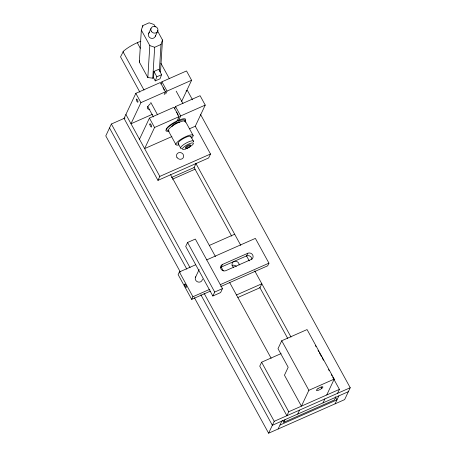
<?xml version="1.0" encoding="UTF-8"?>
<svg xmlns="http://www.w3.org/2000/svg" width="456" height="456" viewBox="0 0 456 456"><rect width="100%" height="100%" fill="white"/><g stroke="black" fill="none" stroke-linecap="round" stroke-linejoin="round"><path stroke-width="0.68" d="M153.552 77.805L155.245 80.9L159.999 78.802L161.618 74.676L158.699 69.34L153.946 71.444L153.552 77.805L152.76 78.153L147.829 77.56L139.348 62.073L141.331 30.096L142.802 25.599L149.135 22.8L153.997 24.499L155.353 26.972M142.717 27.001L142.802 25.599M147.829 77.56L149.813 45.577L141.331 30.096M152.76 78.153L154.675 47.276L161.008 44.477L162.478 39.98L157.394 30.689M159.355 71.147L161.008 44.477M160.495 71.962L162.478 39.98M139.348 62.073L139.69 60.83M155.245 80.9L156.87 76.773L161.618 74.676M139.872 92.152L120.532 56.846L123.53 51.118A16.405 4.087 -28.7 0 1 140.864 41.262M148.468 33.841L150.953 28.557M125.018 117.99L111.372 124.021L105.781 135.905L180.359 272.061M155.342 36.241L157.833 30.957M164.177 94.557L165.482 91.781L160.398 82.49L135.842 93.337L124.043 118.423L157.964 180.359L208.637 157.964L210.501 154.003L195.288 126.226L205.228 105.097L200.093 95.709L175.549 106.556L174.431 108.921M165.482 91.781L140.932 102.629L130.992 123.753L152.429 114.279M160.888 84.029L161.931 81.812L186.515 70.948L191.605 80.239L181.665 101.357M139.473 139.234L149.42 118.104L173.964 107.257L179.105 116.639L176.597 121.969L174.887 122.795A10.938 2.725 -28.7 0 0 166.366 129.179A10.938 2.725 -28.7 0 0 169.182 131.066M165.716 93.879L167.021 91.103L191.605 80.239M179.105 116.639L154.561 127.486L144.615 148.616L171.901 136.561M205.228 105.097L180.684 115.938L178.182 121.267L179.806 120.623A10.938 2.725 -28.7 0 1 185.045 121.336M157.964 180.359L159.828 176.398L210.501 154.003M195.972 163.561L194.108 167.529L171.37 177.572M187.57 242.495L185.7 246.457L212.844 296.007L220.618 292.57L222.482 288.608L195.339 239.058L187.57 242.495L214.708 292.045L212.844 296.007M195.607 264.793L179.368 271.97L178.125 274.609L191.697 299.387L210.376 291.133M195.379 277.556L199.152 269.542M191.697 299.387L192.939 296.742L209.828 289.281M222.46 264.463A3.648 3.34 25.2 0 0 220.989 268.96A3.648 3.34 25.2 0 0 225.851 270.659L251.21 259.453A3.648 3.34 25.2 0 0 252.681 254.955A3.648 3.34 25.2 0 0 247.819 253.257L222.46 264.463L221.217 267.108A3.648 3.34 25.2 0 0 220.453 267.575M223.258 270.841L221.206 267.091L246.553 255.913L247.819 253.257M206.653 259.914L255.371 238.38L268.943 263.158L267.7 265.797L220.681 286.579M281.095 353.594L261.607 362.207L259.743 366.168L286.881 415.718L288.745 411.751L339.418 389.361L332.629 376.975M281.734 340.757L278 348.68L288.181 367.262L284.453 375.185L301.416 406.153L308.872 390.307L334.208 379.113L307.065 329.563L281.734 340.757L308.872 390.307M194.381 297.671L268.618 433.2L274.216 421.315L350.219 387.725L200.378 114.165M278.12 428.999L281.848 421.076M282.754 420.46L283.774 422.319L285.017 419.68M297.682 414.082L299.546 410.115M323.019 402.882L324.883 398.92M326.747 394.959L334.208 379.113M335.69 397.284L334.447 399.929L283.774 422.319M337.554 393.323L339.418 389.361M335.086 403.828L338.854 395.888M350.219 387.725L344.628 399.61L268.618 433.2M186.082 91.006L187.382 90.43L192.512 99.801M189.44 128.809L195.288 126.226M172.396 179.208L195.134 169.165M209.344 245.431L234.68 234.236M220.219 284.686L268.943 263.158M214.708 292.045L222.482 288.608M236.482 294.981L261.818 283.78L259.954 287.747L237.867 297.506M348.355 391.687L272.352 425.277L200.851 294.741M279.984 425.038L336.95 399.866L335.257 396.771M149.813 45.577L154.675 47.276M160.905 63.276L169.387 78.757M176.17 91.143L182.953 103.529M315.33 345.386L316.008 346.623M318.043 350.339L318.721 351.582M319.399 352.819L321.434 356.535M322.113 357.772L323.475 360.251M328.559 369.542L329.238 370.779M331.273 374.496L331.951 375.733M185.506 121.513L193.139 135.449M175.549 106.556L180.684 115.938M161.931 81.812L167.021 91.103M190.95 136.6L193.492 141.246M153.946 71.444L156.87 76.773M137.267 42.687L140.323 48.262M321.138 387.11L321.816 388.347M195.915 163.459L240.785 245.379M246.542 255.896L249.278 260.895M254.756 270.887L291.019 337.087M194.051 167.42L231.676 236.122M259.732 287.337L287.782 338.551M178.074 143.378L180.616 148.023M168.247 130.593L175.879 144.529M122.972 51.659L144.005 90.06M150.793 102.446L157.576 114.838M147.676 106.396L153.438 116.924M135.842 93.337L140.932 102.629M149.42 118.104L154.561 127.486M170.578 174.654L215.449 256.58M229.699 282.589L271.155 358.279M125.907 114.462L159.828 176.398M261.607 362.207L288.745 411.751M111.372 124.021L190.055 267.672M204.083 293.276L274.216 421.315M109.508 127.982L186.823 269.137M179.368 271.97L192.939 296.742M167.99 130.273A10.938 2.725 -28.7 0 1 175.372 121.763A10.938 2.725 -28.7 0 1 184.726 121.473M172.003 126.62A4.56 1.134 -28.7 0 1 175.235 123.65A4.56 1.134 -28.7 0 1 179.846 122.162M181.699 148.479A7.29 1.818 -28.7 0 1 185.78 143.264A7.29 1.818 -28.7 0 1 193.39 141.833M168.697 131.071A9.77 2.434 -28.7 0 1 176.29 123.604A9.77 2.434 -28.7 0 1 185.364 122.305M178.826 144.928A9.77 2.434 -28.7 0 1 177.829 141.611A9.77 2.434 -28.7 0 1 189.81 135.141A9.77 2.434 -28.7 0 1 191.497 138.088M185.894 147.624A2.736 0.684 -28.7 0 1 187.427 145.669A2.736 0.684 -28.7 0 1 190.277 145.133M178.404 143.731A7.29 1.818 -28.7 0 1 184.07 138.162A7.29 1.818 -28.7 0 1 190.847 137.188M155.496 35.374A3.648 3.34 25.2 0 1 150.429 38.036A3.648 3.34 25.2 0 1 149.448 32.41M176.267 112.17A1.824 0.57 66.2 0 1 177.544 114.046M177.669 114.473A1.824 0.57 66.2 0 1 177.749 115.168M149.87 109.326A16.405 4.087 -28.7 0 1 150.497 103.58M163.083 87.808A1.75 0.547 66.2 0 1 163.311 88.099M163.533 88.464A1.75 0.547 66.2 0 1 164.086 90.066M232.018 265.472A3.648 3.34 25.2 0 1 236.333 266.412M246.576 255.901A3.648 3.34 25.2 0 1 251.866 259.333M233.689 267.364A3.648 3.34 25.2 0 1 233.882 261.51A3.648 3.34 25.2 0 1 239.172 264.942M202.413 279.095A3.648 3.34 25.2 0 1 197.779 281.939A3.648 3.34 25.2 0 1 195.766 276.775M317.878 388.729L317.245 389.224A3.648 0.906 -28.7 0 0 317.256 390.57A3.648 0.906 -28.7 0 0 321.474 388.615L322.107 388.119A3.648 0.906 -28.7 0 0 322.096 386.773A3.648 0.906 -28.7 0 0 317.878 388.729M187.262 148.183A2.736 0.684 -28.7 0 0 190.745 145.686A2.736 0.684 -28.7 0 0 186.977 146.997A2.736 0.684 -28.7 0 0 187.262 148.183M185.461 148.998A6.27 1.562 -28.7 0 0 193.441 143.269A6.27 1.562 -28.7 0 0 184.805 146.279A6.27 1.562 -28.7 0 0 185.461 148.998M151.227 31.156A3.648 3.34 25.2 0 0 157.445 31.738A3.648 3.34 25.2 0 0 154.504 26.374A3.648 3.34 25.2 0 0 151.227 31.156M149.83 124.38A1.824 0.57 66.2 0 0 151.301 127.059A1.824 0.57 66.2 0 0 151.033 124.727A1.824 0.57 66.2 0 0 149.83 124.38M176.911 157.309A3.648 3.34 25.2 0 0 183.13 157.89A3.648 3.34 25.2 0 0 180.194 152.526A3.648 3.34 25.2 0 0 176.911 157.309M136.293 99.659A1.75 0.547 66.2 0 0 137.701 102.229A1.75 0.547 66.2 0 0 137.444 99.995A1.75 0.547 66.2 0 0 136.293 99.659M184.623 284.669A1.847 0.581 66.2 0 0 186.111 287.388A1.847 0.581 66.2 0 0 185.837 285.023A1.847 0.581 66.2 0 0 184.623 284.669"/></g></svg>
